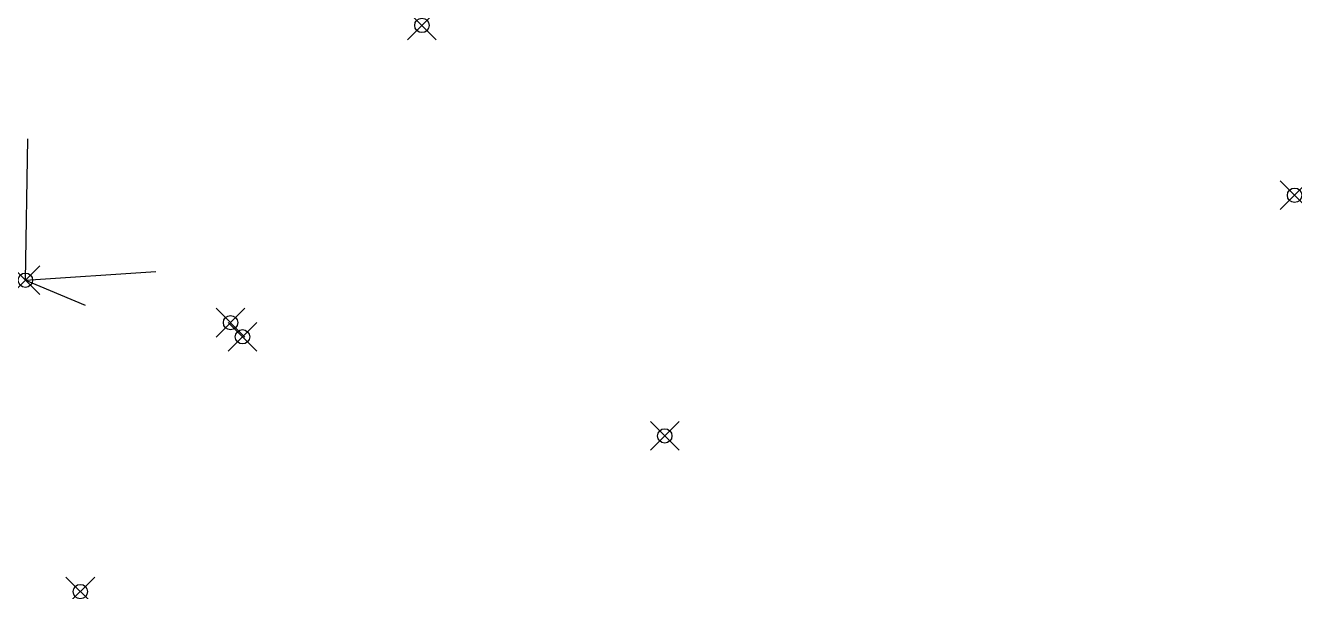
# Model space of a CAD drawing. Extents: x 27.3 to 115.6, y 3.9 to 43.3.
import ezdxf

# ---------------------------------------------------------------- set-up
doc = ezdxf.new("R2010")
doc.units = 0
doc.header["$PDMODE"] = 35

msp = doc.modelspace()

# ---------------------------------------------------------------- linework, layer by layer
at = {"color": 3}
msp.add_line((27.285, 25.605, -7.741), (27.458, 35.434, -5.91), dxfattribs=at)
at = {"color": 1}
msp.add_line((27.285, 25.605, -7.741), (36.376, 26.213, -11.862), dxfattribs=at)
at = {"color": 5}
msp.add_line((27.285, 25.605, -7.741), (31.447, 23.869, 1.184), dxfattribs=at)
for p in [(54.889, 43.332, -17.165), (115.637, 31.514, -47.791), (27.285, 25.605, -7.741), (41.565, 22.651, -14.975), (42.398, 21.666, -15.555), (71.793, 14.772, -30.604), (31.108, 3.939, -13.74)]:
    msp.add_point(p)

doc.saveas('drawing.dxf')
